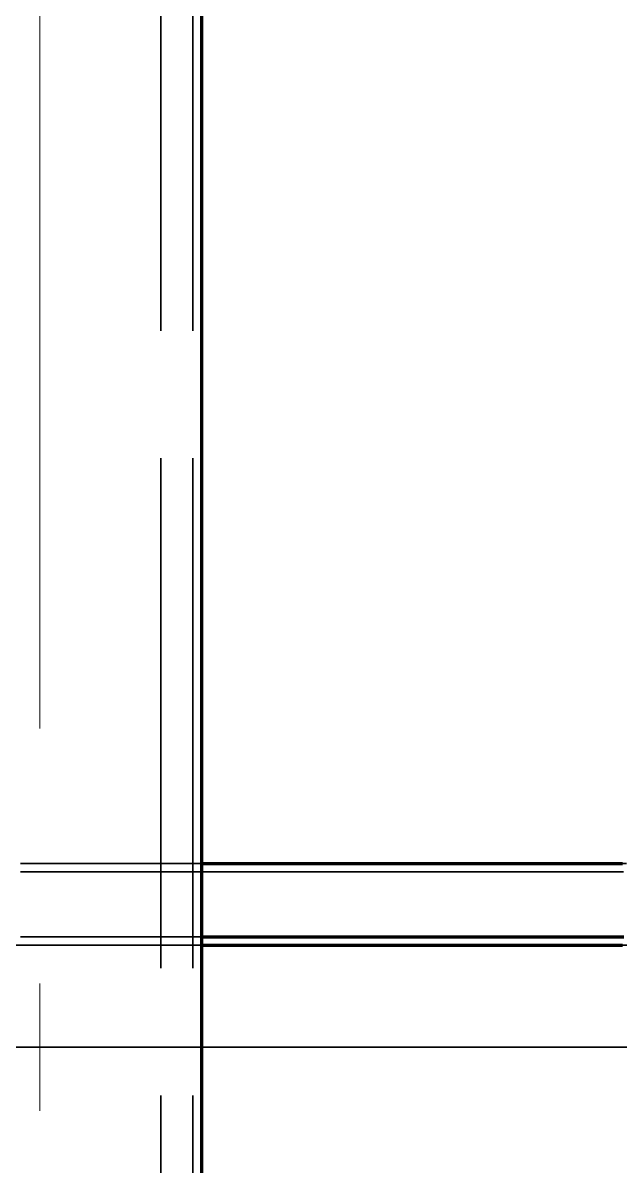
# Model space of a CAD drawing. Header units: millimetres. Extents: x 0 to 2208, y 0 to 420.
# Drawn here: x 189.29 to 193.97, y 202.58 to 211.55 of the extents above; entities that cross this region are included whole.
import ezdxf

# ---------------------------------------------------------------- set-up
doc = ezdxf.new("R2010")
doc.units = ezdxf.units.MM
doc.linetypes.add('IRAM-E-TRAZOS', pattern=[5, 4, -1])
doc.linetypes.add('IRAM-F-TRAZO-PUNTO', pattern=[20, 15, -2, 1, -2])
for name, color, linetype, lineweight in [('01-VISIBLE', 7, 'CONTINUOUS', 70), ('02-OCULTA', 4, 'IRAM-E-TRAZOS', 35), ('03-EJE', 1, 'IRAM-F-TRAZO-PUNTO', 18)]:
    doc.layers.add(name, color=color, linetype=linetype, lineweight=lineweight)

msp = doc.modelspace()

# ---------------------------------------------------------------- linework, layer by layer
at = {"layer": '01-VISIBLE'}
msp.add_line((190.6909, 191.8159), (190.6909, 232.728), dxfattribs=at)
for points in [[(190.6909, 204.9559), (190.741, 204.9559), (190.791, 204.9559), (190.841, 204.9559), (190.891, 204.9559), (190.941, 204.9559), (190.9911, 204.9559), (191.0411, 204.9559), (191.0911, 204.9559), (191.1411, 204.9559), (191.1911, 204.9559), (191.2412, 204.9559), (191.2912, 204.9559), (191.3412, 204.9559), (191.3912, 204.9559), (191.4412, 204.9559), (191.4913, 204.9559), (191.5413, 204.9559), (191.5913, 204.9559), (191.6413, 204.9559), (191.6913, 204.9559), (191.7414, 204.9559), (191.7914, 204.9559), (191.8414, 204.9559), (191.8914, 204.9559), (191.9414, 204.9559), (191.9915, 204.9559), (192.0415, 204.9559), (192.0915, 204.9559), (192.1415, 204.9559), (192.1915, 204.9559), (192.2416, 204.9559), (192.2916, 204.9559), (192.3416, 204.9559), (192.3916, 204.9559), (192.4416, 204.9559), (192.4917, 204.9559), (192.5417, 204.9559), (192.5917, 204.9559), (192.6417, 204.9559), (192.6917, 204.9559), (192.7418, 204.9559), (192.7918, 204.9559), (192.8418, 204.9559), (192.8918, 204.9559), (192.9418, 204.9559), (192.9919, 204.9559), (193.0419, 204.9559), (193.0919, 204.9559), (193.1419, 204.9559), (193.1919, 204.9559), (193.242, 204.9559), (193.292, 204.9559), (193.342, 204.9559), (193.392, 204.9559), (193.442, 204.9559), (193.4921, 204.9559), (193.5421, 204.9559), (193.5921, 204.9559), (193.6421, 204.9559), (193.6921, 204.9559), (193.7422, 204.9559), (193.7922, 204.9559), (193.8422, 204.9559), (193.8922, 204.9559), (193.9422, 204.9559), (193.9923, 204.9559)], [(190.6909, 204.3799), (190.7411, 204.3799), (190.7913, 204.3799), (190.8415, 204.3799), (190.8917, 204.3799), (190.9418, 204.3799), (190.992, 204.3799), (191.0422, 204.3799), (191.0924, 204.3799), (191.1426, 204.3799), (191.1928, 204.3799), (191.2429, 204.3799), (191.2931, 204.3799), (191.3433, 204.3799), (191.3935, 204.3799), (191.4437, 204.3799), (191.4939, 204.3799), (191.544, 204.3799), (191.5942, 204.3799), (191.6444, 204.3799), (191.6946, 204.3799), (191.7448, 204.3799), (191.7949, 204.3799), (191.8451, 204.3799), (191.8953, 204.3799), (191.9455, 204.3799), (191.9957, 204.3799), (192.0459, 204.3799), (192.096, 204.3799), (192.1462, 204.3799), (192.1964, 204.3799), (192.2466, 204.3799), (192.2968, 204.3799), (192.3469, 204.3799), (192.3971, 204.3799), (192.4473, 204.3799), (192.4975, 204.3799), (192.5477, 204.3799), (192.5979, 204.3799), (192.648, 204.3799), (192.6982, 204.3799), (192.7484, 204.3799), (192.7986, 204.3799), (192.8488, 204.3799), (192.899, 204.3799), (192.9491, 204.3799), (192.9993, 204.3799), (193.0495, 204.3799), (193.0997, 204.3799), (193.1499, 204.3799), (193.2, 204.3799), (193.2502, 204.3799), (193.3004, 204.3799), (193.3506, 204.3799), (193.4008, 204.3799), (193.451, 204.3799), (193.5011, 204.3799), (193.5513, 204.3799), (193.6015, 204.3799), (193.6517, 204.3799), (193.7019, 204.3799), (193.7521, 204.3799), (193.8022, 204.3799), (193.8524, 204.3799), (193.9026, 204.3799), (193.9528, 204.3799), (194.003, 204.3799)], [(190.6909, 204.3159), (190.741, 204.3159), (190.791, 204.3159), (190.841, 204.3159), (190.891, 204.3159), (190.941, 204.3159), (190.9911, 204.3159), (191.0411, 204.3159), (191.0911, 204.3159), (191.1411, 204.3159), (191.1911, 204.3159), (191.2412, 204.3159), (191.2912, 204.3159), (191.3412, 204.3159), (191.3912, 204.3159), (191.4412, 204.3159), (191.4913, 204.3159), (191.5413, 204.3159), (191.5913, 204.3159), (191.6413, 204.3159), (191.6913, 204.3159), (191.7414, 204.3159), (191.7914, 204.3159), (191.8414, 204.3159), (191.8914, 204.3159), (191.9414, 204.3159), (191.9915, 204.3159), (192.0415, 204.3159), (192.0915, 204.3159), (192.1415, 204.3159), (192.1915, 204.3159), (192.2416, 204.3159), (192.2916, 204.3159), (192.3416, 204.3159), (192.3916, 204.3159), (192.4416, 204.3159), (192.4917, 204.3159), (192.5417, 204.3159), (192.5917, 204.3159), (192.6417, 204.3159), (192.6917, 204.3159), (192.7418, 204.3159), (192.7918, 204.3159), (192.8418, 204.3159), (192.8918, 204.3159), (192.9418, 204.3159), (192.9919, 204.3159), (193.0419, 204.3159), (193.0919, 204.3159), (193.1419, 204.3159), (193.1919, 204.3159), (193.242, 204.3159), (193.292, 204.3159), (193.342, 204.3159), (193.392, 204.3159), (193.442, 204.3159), (193.4921, 204.3159), (193.5421, 204.3159), (193.5921, 204.3159), (193.6421, 204.3159), (193.6921, 204.3159), (193.7422, 204.3159), (193.7922, 204.3159), (193.8422, 204.3159), (193.8922, 204.3159), (193.9422, 204.3159), (193.9923, 204.3159)]]:
    msp.add_lwpolyline(points, dxfattribs=at)
at = {"layer": '02-OCULTA'}
for p, q in [((190.6909, 232.728), (190.6909, 191.8159)), ((190.3709, 149.1359), (190.3709, 215.2511)), ((190.6209, 149.1359), (190.6209, 215.2511))]:
    msp.add_line(p, q, dxfattribs=at)
for points in [[(189.2685, 204.9559), (189.3193, 204.9559), (189.3701, 204.9559), (189.4209, 204.9559), (189.4717, 204.9559), (189.5225, 204.9559), (189.5733, 204.9559), (189.6241, 204.9559), (189.6749, 204.9559), (189.7257, 204.9559), (189.7765, 204.9559), (189.8273, 204.9559), (189.8781, 204.9559), (189.9289, 204.9559), (189.9797, 204.9559), (190.0305, 204.9559), (190.0813, 204.9559), (190.1321, 204.9559), (190.1829, 204.9559), (190.2337, 204.9559), (190.2845, 204.9559), (190.3353, 204.9559), (190.3861, 204.9559), (190.4369, 204.9559), (190.4877, 204.9559), (190.5385, 204.9559), (190.5893, 204.9559), (190.6401, 204.9559), (190.6909, 204.9559)], [(189.4209, 204.9559), (189.3708, 204.9559), (189.3208, 204.9559), (189.2707, 204.9559)], [(189.4209, 204.8919), (189.3709, 204.8919), (189.3208, 204.8919), (189.2708, 204.8919)], [(189.4209, 204.9559), (189.3709, 204.9559), (189.3209, 204.9559), (189.2709, 204.9559)], [(193.9987, 204.8919), (193.9304, 204.8919), (193.8621, 204.8919), (193.7937, 204.8919), (193.7254, 204.8919), (193.6571, 204.8919), (193.5888, 204.8919), (193.5204, 204.8919), (193.4521, 204.8919), (193.3838, 204.8919), (193.3155, 204.8919), (193.2471, 204.8919), (193.1788, 204.8919), (193.1105, 204.8919), (193.0422, 204.8919), (192.9738, 204.8919), (192.9055, 204.8919), (192.8372, 204.8919), (192.7689, 204.8919), (192.7005, 204.8919), (192.6322, 204.8919), (192.5639, 204.8919), (192.4956, 204.8919), (192.4272, 204.8919), (192.3589, 204.8919), (192.2906, 204.8919), (192.2223, 204.8919), (192.1539, 204.8919), (192.0856, 204.8919), (192.0173, 204.8919), (191.949, 204.8919), (191.8806, 204.8919), (191.8123, 204.8919), (191.744, 204.8919), (191.6757, 204.8919), (191.6073, 204.8919), (191.539, 204.8919), (191.4707, 204.8919), (191.4024, 204.8919), (191.334, 204.8919), (191.2657, 204.8919), (191.1974, 204.8919), (191.1291, 204.8919), (191.0607, 204.8919), (190.9924, 204.8919), (190.9241, 204.8919), (190.8558, 204.8919), (190.7874, 204.8919), (190.7191, 204.8919), (190.6508, 204.8919), (190.5825, 204.8919), (190.5141, 204.8919), (190.4458, 204.8919), (190.3775, 204.8919), (190.3092, 204.8919), (190.2408, 204.8919), (190.1725, 204.8919), (190.1042, 204.8919), (190.0359, 204.8919), (189.9675, 204.8919), (189.8992, 204.8919), (189.8309, 204.8919), (189.7626, 204.8919), (189.6942, 204.8919), (189.6259, 204.8919), (189.5576, 204.8919), (189.4893, 204.8919), (189.4209, 204.8919), (189.3526, 204.8919), (189.2843, 204.8919)], [(189.2859, 204.9559), (189.3534, 204.9559), (189.4209, 204.9559), (189.4885, 204.9559), (189.556, 204.9559), (189.6235, 204.9559), (189.691, 204.9559), (189.7586, 204.9559), (189.8261, 204.9559), (189.8936, 204.9559), (189.9611, 204.9559), (190.0287, 204.9559), (190.0962, 204.9559), (190.1637, 204.9559), (190.2312, 204.9559), (190.2988, 204.9559), (190.3663, 204.9559), (190.4338, 204.9559), (190.5013, 204.9559), (190.5689, 204.9559), (190.6364, 204.9559), (190.7039, 204.9559), (190.7714, 204.9559), (190.839, 204.9559), (190.9065, 204.9559), (190.974, 204.9559), (191.0415, 204.9559), (191.1091, 204.9559), (191.1766, 204.9559), (191.2441, 204.9559), (191.3116, 204.9559), (191.3792, 204.9559), (191.4467, 204.9559), (191.5142, 204.9559), (191.5817, 204.9559), (191.6493, 204.9559), (191.7168, 204.9559), (191.7843, 204.9559), (191.8518, 204.9559), (191.9194, 204.9559), (191.9869, 204.9559), (192.0544, 204.9559), (192.1219, 204.9559), (192.1895, 204.9559), (192.257, 204.9559), (192.3245, 204.9559), (192.392, 204.9559), (192.4596, 204.9559), (192.5271, 204.9559), (192.5946, 204.9559), (192.6621, 204.9559), (192.7297, 204.9559), (192.7972, 204.9559), (192.8647, 204.9559), (192.9322, 204.9559), (192.9998, 204.9559), (193.0673, 204.9559), (193.1348, 204.9559), (193.2023, 204.9559), (193.2699, 204.9559), (193.3374, 204.9559), (193.4049, 204.9559), (193.4724, 204.9559), (193.54, 204.9559), (193.6075, 204.9559), (193.675, 204.9559), (193.7425, 204.9559), (193.8101, 204.9559), (193.8776, 204.9559), (193.9451, 204.9559), (194.0126, 204.9559)], [(193.9792, 204.9559), (193.9291, 204.9559), (193.879, 204.9559), (193.8289, 204.9559), (193.7788, 204.9559), (193.7287, 204.9559), (193.6786, 204.9559), (193.6285, 204.9559), (193.5785, 204.9559), (193.5284, 204.9559), (193.4783, 204.9559), (193.4282, 204.9559), (193.3781, 204.9559), (193.328, 204.9559), (193.2779, 204.9559), (193.2278, 204.9559), (193.1777, 204.9559), (193.1276, 204.9559), (193.0775, 204.9559), (193.0275, 204.9559), (192.9774, 204.9559), (192.9273, 204.9559), (192.8772, 204.9559), (192.8271, 204.9559), (192.777, 204.9559), (192.7269, 204.9559), (192.6768, 204.9559), (192.6267, 204.9559), (192.5766, 204.9559), (192.5266, 204.9559), (192.4765, 204.9559), (192.4264, 204.9559), (192.3763, 204.9559), (192.3262, 204.9559), (192.2761, 204.9559), (192.226, 204.9559), (192.1759, 204.9559), (192.1258, 204.9559), (192.0757, 204.9559), (192.0256, 204.9559), (191.9756, 204.9559), (191.9255, 204.9559), (191.8754, 204.9559), (191.8253, 204.9559), (191.7752, 204.9559), (191.7251, 204.9559), (191.675, 204.9559), (191.6249, 204.9559), (191.5748, 204.9559), (191.5247, 204.9559), (191.4747, 204.9559), (191.4246, 204.9559), (191.3745, 204.9559), (191.3244, 204.9559), (191.2743, 204.9559), (191.2242, 204.9559), (191.1741, 204.9559), (191.124, 204.9559), (191.0739, 204.9559), (191.0238, 204.9559), (190.9737, 204.9559), (190.9237, 204.9559), (190.8736, 204.9559), (190.8235, 204.9559), (190.7734, 204.9559), (190.7233, 204.9559), (190.6732, 204.9559), (190.6231, 204.9559), (190.573, 204.9559), (190.5229, 204.9559), (190.4728, 204.9559), (190.4227, 204.9559), (190.3727, 204.9559), (190.3226, 204.9559), (190.2725, 204.9559), (190.2224, 204.9559), (190.1723, 204.9559), (190.1222, 204.9559), (190.0721, 204.9559), (190.022, 204.9559), (189.9719, 204.9559), (189.9218, 204.9559), (189.8718, 204.9559), (189.8217, 204.9559), (189.7716, 204.9559), (189.7215, 204.9559), (189.6714, 204.9559), (189.6213, 204.9559), (189.5712, 204.9559), (189.5211, 204.9559), (189.471, 204.9559), (189.4209, 204.9559)], [(194.0226, 204.9559), (193.9726, 204.9559), (193.9226, 204.9559), (193.8726, 204.9559), (193.8226, 204.9559), (193.7725, 204.9559), (193.7225, 204.9559), (193.6725, 204.9559), (193.6225, 204.9559), (193.5725, 204.9559), (193.5225, 204.9559), (193.4724, 204.9559), (193.4224, 204.9559), (193.3724, 204.9559), (193.3224, 204.9559), (193.2724, 204.9559), (193.2223, 204.9559), (193.1723, 204.9559), (193.1223, 204.9559), (193.0723, 204.9559), (193.0223, 204.9559), (192.9723, 204.9559), (192.9222, 204.9559), (192.8722, 204.9559), (192.8222, 204.9559), (192.7722, 204.9559), (192.7222, 204.9559), (192.6721, 204.9559), (192.6221, 204.9559), (192.5721, 204.9559), (192.5221, 204.9559), (192.4721, 204.9559), (192.422, 204.9559), (192.372, 204.9559), (192.322, 204.9559), (192.272, 204.9559), (192.222, 204.9559), (192.172, 204.9559), (192.1219, 204.9559), (192.0719, 204.9559), (192.0219, 204.9559), (191.9719, 204.9559), (191.9219, 204.9559), (191.8718, 204.9559), (191.8218, 204.9559), (191.7718, 204.9559), (191.7218, 204.9559), (191.6718, 204.9559), (191.6218, 204.9559), (191.5717, 204.9559), (191.5217, 204.9559), (191.4717, 204.9559), (191.4217, 204.9559), (191.3717, 204.9559), (191.3216, 204.9559), (191.2716, 204.9559), (191.2216, 204.9559), (191.1716, 204.9559), (191.1216, 204.9559), (191.0715, 204.9559), (191.0215, 204.9559), (190.9715, 204.9559), (190.9215, 204.9559), (190.8715, 204.9559), (190.8215, 204.9559), (190.7714, 204.9559), (190.7214, 204.9559), (190.6714, 204.9559), (190.6214, 204.9559), (190.5714, 204.9559), (190.5213, 204.9559), (190.4713, 204.9559), (190.4213, 204.9559), (190.3713, 204.9559), (190.3213, 204.9559), (190.2713, 204.9559), (190.2212, 204.9559), (190.1712, 204.9559), (190.1212, 204.9559), (190.0712, 204.9559), (190.0212, 204.9559), (189.9711, 204.9559), (189.9211, 204.9559), (189.8711, 204.9559), (189.8211, 204.9559), (189.7711, 204.9559), (189.721, 204.9559), (189.671, 204.9559), (189.621, 204.9559), (189.571, 204.9559), (189.521, 204.9559), (189.471, 204.9559), (189.4209, 204.9559)], [(189.4209, 204.8919), (189.471, 204.8919), (189.521, 204.8919), (189.5711, 204.8919), (189.6212, 204.8919), (189.6712, 204.8919), (189.7213, 204.8919), (189.7713, 204.8919), (189.8214, 204.8919), (189.8714, 204.8919), (189.9215, 204.8919), (189.9715, 204.8919), (190.0216, 204.8919), (190.0717, 204.8919), (190.1217, 204.8919), (190.1718, 204.8919), (190.2218, 204.8919), (190.2719, 204.8919), (190.3219, 204.8919), (190.372, 204.8919), (190.422, 204.8919), (190.4721, 204.8919), (190.5221, 204.8919), (190.5722, 204.8919), (190.6223, 204.8919), (190.6723, 204.8919), (190.7224, 204.8919), (190.7724, 204.8919), (190.8225, 204.8919), (190.8725, 204.8919), (190.9226, 204.8919), (190.9726, 204.8919), (191.0227, 204.8919), (191.0728, 204.8919), (191.1228, 204.8919), (191.1729, 204.8919), (191.2229, 204.8919), (191.273, 204.8919), (191.323, 204.8919), (191.3731, 204.8919), (191.4231, 204.8919), (191.4732, 204.8919), (191.5232, 204.8919), (191.5733, 204.8919), (191.6234, 204.8919), (191.6734, 204.8919), (191.7235, 204.8919), (191.7735, 204.8919), (191.8236, 204.8919), (191.8736, 204.8919), (191.9237, 204.8919), (191.9737, 204.8919), (192.0238, 204.8919), (192.0738, 204.8919), (192.1239, 204.8919), (192.174, 204.8919), (192.224, 204.8919), (192.2741, 204.8919), (192.3241, 204.8919), (192.3742, 204.8919), (192.4242, 204.8919), (192.4743, 204.8919), (192.5243, 204.8919), (192.5744, 204.8919), (192.6245, 204.8919), (192.6745, 204.8919), (192.7246, 204.8919), (192.7746, 204.8919), (192.8247, 204.8919), (192.8747, 204.8919), (192.9248, 204.8919), (192.9748, 204.8919), (193.0249, 204.8919), (193.0749, 204.8919), (193.125, 204.8919), (193.1751, 204.8919), (193.2251, 204.8919), (193.2752, 204.8919), (193.3252, 204.8919), (193.3753, 204.8919), (193.4253, 204.8919), (193.4754, 204.8919), (193.5254, 204.8919), (193.5755, 204.8919), (193.6256, 204.8919), (193.6756, 204.8919), (193.7257, 204.8919), (193.7757, 204.8919), (193.8258, 204.8919), (193.8758, 204.8919), (193.9259, 204.8919), (193.9759, 204.8919)], [(189.2685, 204.3799), (189.3193, 204.3799), (189.3701, 204.3799), (189.4209, 204.3799), (189.4717, 204.3799), (189.5225, 204.3799), (189.5733, 204.3799), (189.6241, 204.3799), (189.6749, 204.3799), (189.7257, 204.3799), (189.7765, 204.3799), (189.8273, 204.3799), (189.8781, 204.3799), (189.9289, 204.3799), (189.9797, 204.3799), (190.0305, 204.3799), (190.0813, 204.3799), (190.1321, 204.3799), (190.1829, 204.3799), (190.2337, 204.3799), (190.2845, 204.3799), (190.3353, 204.3799), (190.3861, 204.3799), (190.4369, 204.3799), (190.4877, 204.3799), (190.5385, 204.3799), (190.5893, 204.3799), (190.6401, 204.3799), (190.6909, 204.3799)], [(189.2708, 204.3799), (189.3208, 204.3799), (189.3709, 204.3799), (189.4209, 204.3799)], [(189.4209, 204.3799), (189.471, 204.3799), (189.521, 204.3799), (189.5711, 204.3799), (189.6212, 204.3799), (189.6712, 204.3799), (189.7213, 204.3799), (189.7713, 204.3799), (189.8214, 204.3799), (189.8714, 204.3799), (189.9215, 204.3799), (189.9715, 204.3799), (190.0216, 204.3799), (190.0716, 204.3799), (190.1217, 204.3799), (190.1718, 204.3799), (190.2218, 204.3799), (190.2719, 204.3799), (190.3219, 204.3799), (190.372, 204.3799), (190.422, 204.3799), (190.4721, 204.3799), (190.5221, 204.3799), (190.5722, 204.3799), (190.6223, 204.3799), (190.6723, 204.3799), (190.7224, 204.3799), (190.7724, 204.3799), (190.8225, 204.3799), (190.8725, 204.3799), (190.9226, 204.3799), (190.9726, 204.3799), (191.0227, 204.3799), (191.0727, 204.3799), (191.1228, 204.3799), (191.1729, 204.3799), (191.2229, 204.3799), (191.273, 204.3799), (191.323, 204.3799), (191.3731, 204.3799), (191.4231, 204.3799), (191.4732, 204.3799), (191.5232, 204.3799), (191.5733, 204.3799), (191.6233, 204.3799), (191.6734, 204.3799), (191.7235, 204.3799), (191.7735, 204.3799), (191.8236, 204.3799), (191.8736, 204.3799), (191.9237, 204.3799), (191.9737, 204.3799), (192.0238, 204.3799), (192.0738, 204.3799), (192.1239, 204.3799), (192.1739, 204.3799), (192.224, 204.3799), (192.2741, 204.3799), (192.3241, 204.3799), (192.3742, 204.3799), (192.4242, 204.3799), (192.4743, 204.3799), (192.5243, 204.3799), (192.5744, 204.3799), (192.6244, 204.3799), (192.6745, 204.3799), (192.7246, 204.3799), (192.7746, 204.3799), (192.8247, 204.3799), (192.8747, 204.3799), (192.9248, 204.3799), (192.9748, 204.3799), (193.0249, 204.3799), (193.0749, 204.3799), (193.125, 204.3799), (193.175, 204.3799), (193.2251, 204.3799), (193.2752, 204.3799), (193.3252, 204.3799), (193.3753, 204.3799), (193.4253, 204.3799), (193.4754, 204.3799), (193.5254, 204.3799), (193.5755, 204.3799), (193.6255, 204.3799), (193.6756, 204.3799), (193.7256, 204.3799), (193.7757, 204.3799), (193.8258, 204.3799), (193.8758, 204.3799), (193.9259, 204.3799), (193.9759, 204.3799)], [(189.2232, 204.3159), (189.2891, 204.3159), (189.355, 204.3159), (189.4209, 204.3159), (189.4869, 204.3159), (189.5528, 204.3159), (189.6187, 204.3159), (189.6846, 204.3159), (189.7506, 204.3159), (189.8165, 204.3159), (189.8824, 204.3159), (189.9483, 204.3159), (190.0143, 204.3159), (190.0802, 204.3159), (190.1461, 204.3159), (190.212, 204.3159), (190.278, 204.3159), (190.3439, 204.3159), (190.4098, 204.3159), (190.4757, 204.3159), (190.5417, 204.3159), (190.6076, 204.3159), (190.6735, 204.3159), (190.7394, 204.3159), (190.8054, 204.3159), (190.8713, 204.3159), (190.9372, 204.3159), (191.0031, 204.3159), (191.0691, 204.3159), (191.135, 204.3159), (191.2009, 204.3159), (191.2668, 204.3159), (191.3328, 204.3159), (191.3987, 204.3159), (191.4646, 204.3159), (191.5305, 204.3159), (191.5965, 204.3159), (191.6624, 204.3159), (191.7283, 204.3159), (191.7942, 204.3159), (191.8602, 204.3159), (191.9261, 204.3159), (191.992, 204.3159), (192.0579, 204.3159), (192.1239, 204.3159), (192.1898, 204.3159), (192.2557, 204.3159), (192.3216, 204.3159), (192.3876, 204.3159), (192.4535, 204.3159), (192.5194, 204.3159), (192.5853, 204.3159), (192.6513, 204.3159), (192.7172, 204.3159), (192.7831, 204.3159), (192.849, 204.3159), (192.915, 204.3159), (192.9809, 204.3159), (193.0468, 204.3159), (193.1127, 204.3159), (193.1787, 204.3159), (193.2446, 204.3159), (193.3105, 204.3159), (193.3764, 204.3159), (193.4424, 204.3159), (193.5083, 204.3159), (193.5742, 204.3159), (193.6401, 204.3159), (193.7061, 204.3159), (193.772, 204.3159), (193.8379, 204.3159), (193.9038, 204.3159), (193.9698, 204.3159), (194.0357, 204.3159)], [(189.2685, 204.3159), (189.3193, 204.3159), (189.3701, 204.3159), (189.4209, 204.3159), (189.4717, 204.3159), (189.5225, 204.3159), (189.5733, 204.3159), (189.6241, 204.3159), (189.6749, 204.3159), (189.7257, 204.3159), (189.7765, 204.3159), (189.8273, 204.3159), (189.8781, 204.3159), (189.9289, 204.3159), (189.9797, 204.3159), (190.0305, 204.3159), (190.0813, 204.3159), (190.1321, 204.3159), (190.1829, 204.3159), (190.2337, 204.3159), (190.2845, 204.3159), (190.3353, 204.3159), (190.3861, 204.3159), (190.4369, 204.3159), (190.4877, 204.3159), (190.5385, 204.3159), (190.5893, 204.3159), (190.6401, 204.3159), (190.6909, 204.3159)], [(189.4209, 204.3159), (189.3708, 204.3159), (189.3207, 204.3159), (189.2705, 204.3159)], [(189.4209, 204.3159), (189.3708, 204.3159), (189.3208, 204.3159), (189.2707, 204.3159)], [(189.4209, 204.3159), (189.3709, 204.3159), (189.3209, 204.3159), (189.2709, 204.3159)], [(189.4209, 204.3159), (189.3709, 204.3159), (189.3209, 204.3159), (189.2709, 204.3159)], [(189.2859, 204.3159), (189.3534, 204.3159), (189.4209, 204.3159), (189.4885, 204.3159), (189.556, 204.3159), (189.6235, 204.3159), (189.691, 204.3159), (189.7586, 204.3159), (189.8261, 204.3159), (189.8936, 204.3159), (189.9611, 204.3159), (190.0287, 204.3159), (190.0962, 204.3159), (190.1637, 204.3159), (190.2312, 204.3159), (190.2988, 204.3159), (190.3663, 204.3159), (190.4338, 204.3159), (190.5013, 204.3159), (190.5689, 204.3159), (190.6364, 204.3159), (190.7039, 204.3159), (190.7714, 204.3159), (190.839, 204.3159), (190.9065, 204.3159), (190.974, 204.3159), (191.0415, 204.3159), (191.1091, 204.3159), (191.1766, 204.3159), (191.2441, 204.3159), (191.3116, 204.3159), (191.3792, 204.3159), (191.4467, 204.3159), (191.5142, 204.3159), (191.5817, 204.3159), (191.6493, 204.3159), (191.7168, 204.3159), (191.7843, 204.3159), (191.8518, 204.3159), (191.9194, 204.3159), (191.9869, 204.3159), (192.0544, 204.3159), (192.1219, 204.3159), (192.1895, 204.3159), (192.257, 204.3159), (192.3245, 204.3159), (192.392, 204.3159), (192.4596, 204.3159), (192.5271, 204.3159), (192.5946, 204.3159), (192.6621, 204.3159), (192.7297, 204.3159), (192.7972, 204.3159), (192.8647, 204.3159), (192.9322, 204.3159), (192.9998, 204.3159), (193.0673, 204.3159), (193.1348, 204.3159), (193.2023, 204.3159), (193.2699, 204.3159), (193.3374, 204.3159), (193.4049, 204.3159), (193.4724, 204.3159), (193.54, 204.3159), (193.6075, 204.3159), (193.675, 204.3159), (193.7425, 204.3159), (193.8101, 204.3159), (193.8776, 204.3159), (193.9451, 204.3159), (194.0126, 204.3159)], [(189.2859, 204.3159), (189.3534, 204.3159), (189.4209, 204.3159), (189.4885, 204.3159), (189.556, 204.3159), (189.6235, 204.3159), (189.691, 204.3159), (189.7586, 204.3159), (189.8261, 204.3159), (189.8936, 204.3159), (189.9611, 204.3159), (190.0287, 204.3159), (190.0962, 204.3159), (190.1637, 204.3159), (190.2312, 204.3159), (190.2988, 204.3159), (190.3663, 204.3159), (190.4338, 204.3159), (190.5013, 204.3159), (190.5689, 204.3159), (190.6364, 204.3159), (190.7039, 204.3159), (190.7714, 204.3159), (190.839, 204.3159), (190.9065, 204.3159), (190.974, 204.3159), (191.0415, 204.3159), (191.1091, 204.3159), (191.1766, 204.3159), (191.2441, 204.3159), (191.3116, 204.3159), (191.3792, 204.3159), (191.4467, 204.3159), (191.5142, 204.3159), (191.5817, 204.3159), (191.6493, 204.3159), (191.7168, 204.3159), (191.7843, 204.3159), (191.8518, 204.3159), (191.9194, 204.3159), (191.9869, 204.3159), (192.0544, 204.3159), (192.1219, 204.3159), (192.1895, 204.3159), (192.257, 204.3159), (192.3245, 204.3159), (192.392, 204.3159), (192.4596, 204.3159), (192.5271, 204.3159), (192.5946, 204.3159), (192.6621, 204.3159), (192.7297, 204.3159), (192.7972, 204.3159), (192.8647, 204.3159), (192.9322, 204.3159), (192.9998, 204.3159), (193.0673, 204.3159), (193.1348, 204.3159), (193.2023, 204.3159), (193.2699, 204.3159), (193.3374, 204.3159), (193.4049, 204.3159), (193.4724, 204.3159), (193.54, 204.3159), (193.6075, 204.3159), (193.675, 204.3159), (193.7425, 204.3159), (193.8101, 204.3159), (193.8776, 204.3159), (193.9451, 204.3159), (194.0126, 204.3159)], [(193.9792, 204.3159), (193.9291, 204.3159), (193.879, 204.3159), (193.8289, 204.3159), (193.7788, 204.3159), (193.7287, 204.3159), (193.6786, 204.3159), (193.6285, 204.3159), (193.5785, 204.3159), (193.5284, 204.3159), (193.4783, 204.3159), (193.4282, 204.3159), (193.3781, 204.3159), (193.328, 204.3159), (193.2779, 204.3159), (193.2278, 204.3159), (193.1777, 204.3159), (193.1276, 204.3159), (193.0775, 204.3159), (193.0275, 204.3159), (192.9774, 204.3159), (192.9273, 204.3159), (192.8772, 204.3159), (192.8271, 204.3159), (192.777, 204.3159), (192.7269, 204.3159), (192.6768, 204.3159), (192.6267, 204.3159), (192.5766, 204.3159), (192.5266, 204.3159), (192.4765, 204.3159), (192.4264, 204.3159), (192.3763, 204.3159), (192.3262, 204.3159), (192.2761, 204.3159), (192.226, 204.3159), (192.1759, 204.3159), (192.1258, 204.3159), (192.0757, 204.3159), (192.0256, 204.3159), (191.9756, 204.3159), (191.9255, 204.3159), (191.8754, 204.3159), (191.8253, 204.3159), (191.7752, 204.3159), (191.7251, 204.3159), (191.675, 204.3159), (191.6249, 204.3159), (191.5748, 204.3159), (191.5247, 204.3159), (191.4747, 204.3159), (191.4246, 204.3159), (191.3745, 204.3159), (191.3244, 204.3159), (191.2743, 204.3159), (191.2242, 204.3159), (191.1741, 204.3159), (191.124, 204.3159), (191.0739, 204.3159), (191.0238, 204.3159), (190.9737, 204.3159), (190.9237, 204.3159), (190.8736, 204.3159), (190.8235, 204.3159), (190.7734, 204.3159), (190.7233, 204.3159), (190.6732, 204.3159), (190.6231, 204.3159), (190.573, 204.3159), (190.5229, 204.3159), (190.4728, 204.3159), (190.4227, 204.3159), (190.3727, 204.3159), (190.3226, 204.3159), (190.2725, 204.3159), (190.2224, 204.3159), (190.1723, 204.3159), (190.1222, 204.3159), (190.0721, 204.3159), (190.022, 204.3159), (189.9719, 204.3159), (189.9218, 204.3159), (189.8718, 204.3159), (189.8217, 204.3159), (189.7716, 204.3159), (189.7215, 204.3159), (189.6714, 204.3159), (189.6213, 204.3159), (189.5712, 204.3159), (189.5211, 204.3159), (189.471, 204.3159), (189.4209, 204.3159)], [(194.0226, 204.3159), (193.9726, 204.3159), (193.9226, 204.3159), (193.8726, 204.3159), (193.8226, 204.3159), (193.7725, 204.3159), (193.7225, 204.3159), (193.6725, 204.3159), (193.6225, 204.3159), (193.5725, 204.3159), (193.5225, 204.3159), (193.4724, 204.3159), (193.4224, 204.3159), (193.3724, 204.3159), (193.3224, 204.3159), (193.2724, 204.3159), (193.2223, 204.3159), (193.1723, 204.3159), (193.1223, 204.3159), (193.0723, 204.3159), (193.0223, 204.3159), (192.9723, 204.3159), (192.9222, 204.3159), (192.8722, 204.3159), (192.8222, 204.3159), (192.7722, 204.3159), (192.7222, 204.3159), (192.6721, 204.3159), (192.6221, 204.3159), (192.5721, 204.3159), (192.5221, 204.3159), (192.4721, 204.3159), (192.422, 204.3159), (192.372, 204.3159), (192.322, 204.3159), (192.272, 204.3159), (192.222, 204.3159), (192.172, 204.3159), (192.1219, 204.3159), (192.0719, 204.3159), (192.0219, 204.3159), (191.9719, 204.3159), (191.9219, 204.3159), (191.8718, 204.3159), (191.8218, 204.3159), (191.7718, 204.3159), (191.7218, 204.3159), (191.6718, 204.3159), (191.6218, 204.3159), (191.5717, 204.3159), (191.5217, 204.3159), (191.4717, 204.3159), (191.4217, 204.3159), (191.3717, 204.3159), (191.3216, 204.3159), (191.2716, 204.3159), (191.2216, 204.3159), (191.1716, 204.3159), (191.1216, 204.3159), (191.0715, 204.3159), (191.0215, 204.3159), (190.9715, 204.3159), (190.9215, 204.3159), (190.8715, 204.3159), (190.8215, 204.3159), (190.7714, 204.3159), (190.7214, 204.3159), (190.6714, 204.3159), (190.6214, 204.3159), (190.5714, 204.3159), (190.5213, 204.3159), (190.4713, 204.3159), (190.4213, 204.3159), (190.3713, 204.3159), (190.3213, 204.3159), (190.2713, 204.3159), (190.2212, 204.3159), (190.1712, 204.3159), (190.1212, 204.3159), (190.0712, 204.3159), (190.0212, 204.3159), (189.9711, 204.3159), (189.9211, 204.3159), (189.8711, 204.3159), (189.8211, 204.3159), (189.7711, 204.3159), (189.721, 204.3159), (189.671, 204.3159), (189.621, 204.3159), (189.571, 204.3159), (189.521, 204.3159), (189.471, 204.3159), (189.4209, 204.3159)], [(194.0226, 204.3159), (193.9726, 204.3159), (193.9226, 204.3159), (193.8726, 204.3159), (193.8226, 204.3159), (193.7725, 204.3159), (193.7225, 204.3159), (193.6725, 204.3159), (193.6225, 204.3159), (193.5725, 204.3159), (193.5225, 204.3159), (193.4724, 204.3159), (193.4224, 204.3159), (193.3724, 204.3159), (193.3224, 204.3159), (193.2724, 204.3159), (193.2223, 204.3159), (193.1723, 204.3159), (193.1223, 204.3159), (193.0723, 204.3159), (193.0223, 204.3159), (192.9723, 204.3159), (192.9222, 204.3159), (192.8722, 204.3159), (192.8222, 204.3159), (192.7722, 204.3159), (192.7222, 204.3159), (192.6721, 204.3159), (192.6221, 204.3159), (192.5721, 204.3159), (192.5221, 204.3159), (192.4721, 204.3159), (192.422, 204.3159), (192.372, 204.3159), (192.322, 204.3159), (192.272, 204.3159), (192.222, 204.3159), (192.172, 204.3159), (192.1219, 204.3159), (192.0719, 204.3159), (192.0219, 204.3159), (191.9719, 204.3159), (191.9219, 204.3159), (191.8718, 204.3159), (191.8218, 204.3159), (191.7718, 204.3159), (191.7218, 204.3159), (191.6718, 204.3159), (191.6218, 204.3159), (191.5717, 204.3159), (191.5217, 204.3159), (191.4717, 204.3159), (191.4217, 204.3159), (191.3717, 204.3159), (191.3216, 204.3159), (191.2716, 204.3159), (191.2216, 204.3159), (191.1716, 204.3159), (191.1216, 204.3159), (191.0715, 204.3159), (191.0215, 204.3159), (190.9715, 204.3159), (190.9215, 204.3159), (190.8715, 204.3159), (190.8215, 204.3159), (190.7714, 204.3159), (190.7214, 204.3159), (190.6714, 204.3159), (190.6214, 204.3159), (190.5714, 204.3159), (190.5213, 204.3159), (190.4713, 204.3159), (190.4213, 204.3159), (190.3713, 204.3159), (190.3213, 204.3159), (190.2713, 204.3159), (190.2212, 204.3159), (190.1712, 204.3159), (190.1212, 204.3159), (190.0712, 204.3159), (190.0212, 204.3159), (189.9711, 204.3159), (189.9211, 204.3159), (189.8711, 204.3159), (189.8211, 204.3159), (189.7711, 204.3159), (189.721, 204.3159), (189.671, 204.3159), (189.621, 204.3159), (189.571, 204.3159), (189.521, 204.3159), (189.471, 204.3159), (189.4209, 204.3159)], [(193.983, 204.3159), (193.9329, 204.3159), (193.8828, 204.3159), (193.8326, 204.3159), (193.7825, 204.3159), (193.7324, 204.3159), (193.6822, 204.3159), (193.6321, 204.3159), (193.582, 204.3159), (193.5319, 204.3159), (193.4817, 204.3159), (193.4316, 204.3159), (193.3815, 204.3159), (193.3313, 204.3159), (193.2812, 204.3159), (193.2311, 204.3159), (193.1809, 204.3159), (193.1308, 204.3159), (193.0807, 204.3159), (193.0305, 204.3159), (192.9804, 204.3159), (192.9303, 204.3159), (192.8801, 204.3159), (192.83, 204.3159), (192.7799, 204.3159), (192.7297, 204.3159), (192.6796, 204.3159), (192.6295, 204.3159), (192.5793, 204.3159), (192.5292, 204.3159), (192.4791, 204.3159), (192.4289, 204.3159), (192.3788, 204.3159), (192.3287, 204.3159), (192.2785, 204.3159), (192.2284, 204.3159), (192.1783, 204.3159), (192.1281, 204.3159), (192.078, 204.3159), (192.0279, 204.3159), (191.9777, 204.3159), (191.9276, 204.3159), (191.8775, 204.3159), (191.8273, 204.3159), (191.7772, 204.3159), (191.7271, 204.3159), (191.6769, 204.3159), (191.6268, 204.3159), (191.5767, 204.3159), (191.5265, 204.3159), (191.4764, 204.3159), (191.4263, 204.3159), (191.3761, 204.3159), (191.326, 204.3159), (191.2759, 204.3159), (191.2257, 204.3159), (191.1756, 204.3159), (191.1255, 204.3159), (191.0753, 204.3159), (191.0252, 204.3159), (190.9751, 204.3159), (190.9249, 204.3159), (190.8748, 204.3159), (190.8247, 204.3159), (190.7745, 204.3159), (190.7244, 204.3159), (190.6743, 204.3159), (190.6241, 204.3159), (190.574, 204.3159), (190.5239, 204.3159), (190.4737, 204.3159), (190.4236, 204.3159), (190.3735, 204.3159), (190.3233, 204.3159), (190.2732, 204.3159), (190.2231, 204.3159), (190.1729, 204.3159), (190.1228, 204.3159), (190.0727, 204.3159), (190.0225, 204.3159), (189.9724, 204.3159), (189.9223, 204.3159), (189.8721, 204.3159), (189.822, 204.3159), (189.7719, 204.3159), (189.7217, 204.3159), (189.6716, 204.3159), (189.6215, 204.3159), (189.5713, 204.3159), (189.5212, 204.3159), (189.4711, 204.3159), (189.4209, 204.3159)], [(189.2232, 203.5159), (189.2891, 203.5159), (189.355, 203.5159), (189.4209, 203.5159), (189.4869, 203.5159), (189.5528, 203.5159), (189.6187, 203.5159), (189.6846, 203.5159), (189.7506, 203.5159), (189.8165, 203.5159), (189.8824, 203.5159), (189.9483, 203.5159), (190.0143, 203.5159), (190.0802, 203.5159), (190.1461, 203.5159), (190.212, 203.5159), (190.278, 203.5159), (190.3439, 203.5159), (190.4098, 203.5159), (190.4757, 203.5159), (190.5417, 203.5159), (190.6076, 203.5159), (190.6735, 203.5159), (190.7394, 203.5159), (190.8054, 203.5159), (190.8713, 203.5159), (190.9372, 203.5159), (191.0031, 203.5159), (191.0691, 203.5159), (191.135, 203.5159), (191.2009, 203.5159), (191.2668, 203.5159), (191.3328, 203.5159), (191.3987, 203.5159), (191.4646, 203.5159), (191.5305, 203.5159), (191.5965, 203.5159), (191.6624, 203.5159), (191.7283, 203.5159), (191.7942, 203.5159), (191.8602, 203.5159), (191.9261, 203.5159), (191.992, 203.5159), (192.0579, 203.5159), (192.1239, 203.5159), (192.1898, 203.5159), (192.2557, 203.5159), (192.3216, 203.5159), (192.3876, 203.5159), (192.4535, 203.5159), (192.5194, 203.5159), (192.5853, 203.5159), (192.6513, 203.5159), (192.7172, 203.5159), (192.7831, 203.5159), (192.849, 203.5159), (192.915, 203.5159), (192.9809, 203.5159), (193.0468, 203.5159), (193.1127, 203.5159), (193.1787, 203.5159), (193.2446, 203.5159), (193.3105, 203.5159), (193.3764, 203.5159), (193.4424, 203.5159), (193.5083, 203.5159), (193.5742, 203.5159), (193.6401, 203.5159), (193.7061, 203.5159), (193.772, 203.5159), (193.8379, 203.5159), (193.9038, 203.5159), (193.9698, 203.5159), (194.0357, 203.5159)], [(189.4209, 203.5159), (189.3708, 203.5159), (189.3207, 203.5159), (189.2705, 203.5159)], [(189.4209, 203.5159), (189.3709, 203.5159), (189.3209, 203.5159), (189.2709, 203.5159)], [(189.2859, 203.5159), (189.3534, 203.5159), (189.4209, 203.5159), (189.4885, 203.5159), (189.556, 203.5159), (189.6235, 203.5159), (189.691, 203.5159), (189.7586, 203.5159), (189.8261, 203.5159), (189.8936, 203.5159), (189.9611, 203.5159), (190.0287, 203.5159), (190.0962, 203.5159), (190.1637, 203.5159), (190.2312, 203.5159), (190.2988, 203.5159), (190.3663, 203.5159), (190.4338, 203.5159), (190.5013, 203.5159), (190.5689, 203.5159), (190.6364, 203.5159), (190.7039, 203.5159), (190.7714, 203.5159), (190.839, 203.5159), (190.9065, 203.5159), (190.974, 203.5159), (191.0415, 203.5159), (191.1091, 203.5159), (191.1766, 203.5159), (191.2441, 203.5159), (191.3116, 203.5159), (191.3792, 203.5159), (191.4467, 203.5159), (191.5142, 203.5159), (191.5817, 203.5159), (191.6493, 203.5159), (191.7168, 203.5159), (191.7843, 203.5159), (191.8518, 203.5159), (191.9194, 203.5159), (191.9869, 203.5159), (192.0544, 203.5159), (192.1219, 203.5159), (192.1895, 203.5159), (192.257, 203.5159), (192.3245, 203.5159), (192.392, 203.5159), (192.4596, 203.5159), (192.5271, 203.5159), (192.5946, 203.5159), (192.6621, 203.5159), (192.7297, 203.5159), (192.7972, 203.5159), (192.8647, 203.5159), (192.9322, 203.5159), (192.9998, 203.5159), (193.0673, 203.5159), (193.1348, 203.5159), (193.2023, 203.5159), (193.2699, 203.5159), (193.3374, 203.5159), (193.4049, 203.5159), (193.4724, 203.5159), (193.54, 203.5159), (193.6075, 203.5159), (193.675, 203.5159), (193.7425, 203.5159), (193.8101, 203.5159), (193.8776, 203.5159), (193.9451, 203.5159), (194.0126, 203.5159)], [(194.0226, 203.5159), (193.9726, 203.5159), (193.9226, 203.5159), (193.8726, 203.5159), (193.8226, 203.5159), (193.7725, 203.5159), (193.7225, 203.5159), (193.6725, 203.5159), (193.6225, 203.5159), (193.5725, 203.5159), (193.5225, 203.5159), (193.4724, 203.5159), (193.4224, 203.5159), (193.3724, 203.5159), (193.3224, 203.5159), (193.2724, 203.5159), (193.2223, 203.5159), (193.1723, 203.5159), (193.1223, 203.5159), (193.0723, 203.5159), (193.0223, 203.5159), (192.9723, 203.5159), (192.9222, 203.5159), (192.8722, 203.5159), (192.8222, 203.5159), (192.7722, 203.5159), (192.7222, 203.5159), (192.6721, 203.5159), (192.6221, 203.5159), (192.5721, 203.5159), (192.5221, 203.5159), (192.4721, 203.5159), (192.422, 203.5159), (192.372, 203.5159), (192.322, 203.5159), (192.272, 203.5159), (192.222, 203.5159), (192.172, 203.5159), (192.1219, 203.5159), (192.0719, 203.5159), (192.0219, 203.5159), (191.9719, 203.5159), (191.9219, 203.5159), (191.8718, 203.5159), (191.8218, 203.5159), (191.7718, 203.5159), (191.7218, 203.5159), (191.6718, 203.5159), (191.6218, 203.5159), (191.5717, 203.5159), (191.5217, 203.5159), (191.4717, 203.5159), (191.4217, 203.5159), (191.3717, 203.5159), (191.3216, 203.5159), (191.2716, 203.5159), (191.2216, 203.5159), (191.1716, 203.5159), (191.1216, 203.5159), (191.0715, 203.5159), (191.0215, 203.5159), (190.9715, 203.5159), (190.9215, 203.5159), (190.8715, 203.5159), (190.8215, 203.5159), (190.7714, 203.5159), (190.7214, 203.5159), (190.6714, 203.5159), (190.6214, 203.5159), (190.5714, 203.5159), (190.5213, 203.5159), (190.4713, 203.5159), (190.4213, 203.5159), (190.3713, 203.5159), (190.3213, 203.5159), (190.2713, 203.5159), (190.2212, 203.5159), (190.1712, 203.5159), (190.1212, 203.5159), (190.0712, 203.5159), (190.0212, 203.5159), (189.9711, 203.5159), (189.9211, 203.5159), (189.8711, 203.5159), (189.8211, 203.5159), (189.7711, 203.5159), (189.721, 203.5159), (189.671, 203.5159), (189.621, 203.5159), (189.571, 203.5159), (189.521, 203.5159), (189.471, 203.5159), (189.4209, 203.5159)], [(193.983, 203.5159), (193.9329, 203.5159), (193.8828, 203.5159), (193.8326, 203.5159), (193.7825, 203.5159), (193.7324, 203.5159), (193.6822, 203.5159), (193.6321, 203.5159), (193.582, 203.5159), (193.5319, 203.5159), (193.4817, 203.5159), (193.4316, 203.5159), (193.3815, 203.5159), (193.3313, 203.5159), (193.2812, 203.5159), (193.2311, 203.5159), (193.1809, 203.5159), (193.1308, 203.5159), (193.0807, 203.5159), (193.0305, 203.5159), (192.9804, 203.5159), (192.9303, 203.5159), (192.8801, 203.5159), (192.83, 203.5159), (192.7799, 203.5159), (192.7297, 203.5159), (192.6796, 203.5159), (192.6295, 203.5159), (192.5793, 203.5159), (192.5292, 203.5159), (192.4791, 203.5159), (192.4289, 203.5159), (192.3788, 203.5159), (192.3287, 203.5159), (192.2785, 203.5159), (192.2284, 203.5159), (192.1783, 203.5159), (192.1281, 203.5159), (192.078, 203.5159), (192.0279, 203.5159), (191.9777, 203.5159), (191.9276, 203.5159), (191.8775, 203.5159), (191.8273, 203.5159), (191.7772, 203.5159), (191.7271, 203.5159), (191.6769, 203.5159), (191.6268, 203.5159), (191.5767, 203.5159), (191.5265, 203.5159), (191.4764, 203.5159), (191.4263, 203.5159), (191.3761, 203.5159), (191.326, 203.5159), (191.2759, 203.5159), (191.2257, 203.5159), (191.1756, 203.5159), (191.1255, 203.5159), (191.0753, 203.5159), (191.0252, 203.5159), (190.9751, 203.5159), (190.9249, 203.5159), (190.8748, 203.5159), (190.8247, 203.5159), (190.7745, 203.5159), (190.7244, 203.5159), (190.6743, 203.5159), (190.6241, 203.5159), (190.574, 203.5159), (190.5239, 203.5159), (190.4737, 203.5159), (190.4236, 203.5159), (190.3735, 203.5159), (190.3233, 203.5159), (190.2732, 203.5159), (190.2231, 203.5159), (190.1729, 203.5159), (190.1228, 203.5159), (190.0727, 203.5159), (190.0225, 203.5159), (189.9724, 203.5159), (189.9223, 203.5159), (189.8721, 203.5159), (189.822, 203.5159), (189.7719, 203.5159), (189.7217, 203.5159), (189.6716, 203.5159), (189.6215, 203.5159), (189.5713, 203.5159), (189.5212, 203.5159), (189.4711, 203.5159), (189.4209, 203.5159)]]:
    msp.add_lwpolyline(points, dxfattribs=at)
at = {"layer": '03-EJE'}
msp.add_line((189.4209, 146.0159), (189.4209, 221.2721), dxfattribs=at)

doc.saveas('drawing.dxf')
